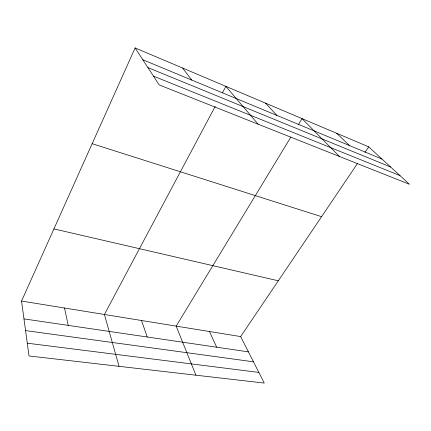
<?xml version="1.0" encoding="UTF-8"?>
<svg xmlns="http://www.w3.org/2000/svg" width="431" height="431" viewBox="0 0 431 431"><rect width="100%" height="100%" fill="white"/><g stroke="black" fill="none" stroke-linecap="round" stroke-linejoin="round"><path stroke-width="0.65" d="M21.55 301.053L240.654 336.573L264.262 383.067L29.006 355.958L21.55 301.053L135.118 47.933L368.71 146.852L409.45 184.279L159.163 84.891L135.118 47.933M215.214 106.387L104.41 314.485L119.031 366.328M222.428 92.843L225.876 86.367L258.104 124.176M290.877 137.042L176.155 326.116L195.938 375.191M298.209 124.952L302.05 118.622L339.472 156.491M240.654 336.573L357.514 163.441M364.976 152.38L368.71 146.852M27.272 343.189L258.853 372.416M25.564 330.599L253.471 361.814M23.969 318.886L248.423 351.874M53.918 228.909L278.307 280.791M92.153 143.695L321.574 216.685M153.468 76.136L400.011 175.606M147.914 67.597L390.675 167.034M142.801 59.742L381.979 159.044M336.703 133.298L349.471 145.549M265.555 103.171L276.901 115.416M182.572 68.028L191.747 80.064M209.482 331.52L216.658 347.203M141.524 320.502L147.224 336.999M64.526 308.02L68.217 325.389"/></g></svg>
